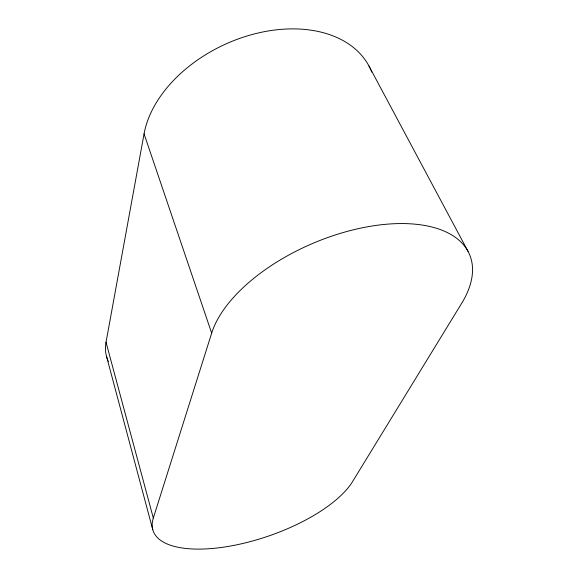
<?xml version="1.0" encoding="UTF-8"?>
<svg xmlns="http://www.w3.org/2000/svg" width="578" height="578" viewBox="0 0 578 578"><rect width="100%" height="100%" fill="white"/><g stroke="black" fill="none" stroke-linecap="round" stroke-linejoin="round"><path stroke-width="0.87" d="M107.168 358.396A96.894 52.569 -18.3 0 1 106.027 342.234L144.059 133.858A122.384 83.42 -24.8 0 1 250.13 35.077A122.384 83.42 -24.8 0 1 370.635 69.374M211.664 333.13A139.927 71.658 -23.1 0 1 380.216 224.878A139.927 71.658 -23.1 0 1 461.678 303.298L352.573 481.568A107.587 42.555 -19 0 1 231.381 545.863A107.587 42.555 -19 0 1 153.315 518.054L211.671 333.13L144.059 133.858M368.988 66.058L468.086 251.473M106.027 342.234L153.322 518.054M106.475 356.185L152.787 529.723M108.44 361.366A96.894 52.569 -18.3 0 1 108.238 360.954M107.855 360.108A96.894 52.569 -18.3 0 1 107.327 358.83M370.939 70.054A122.384 83.42 -24.8 0 1 371.784 72.098"/></g></svg>
